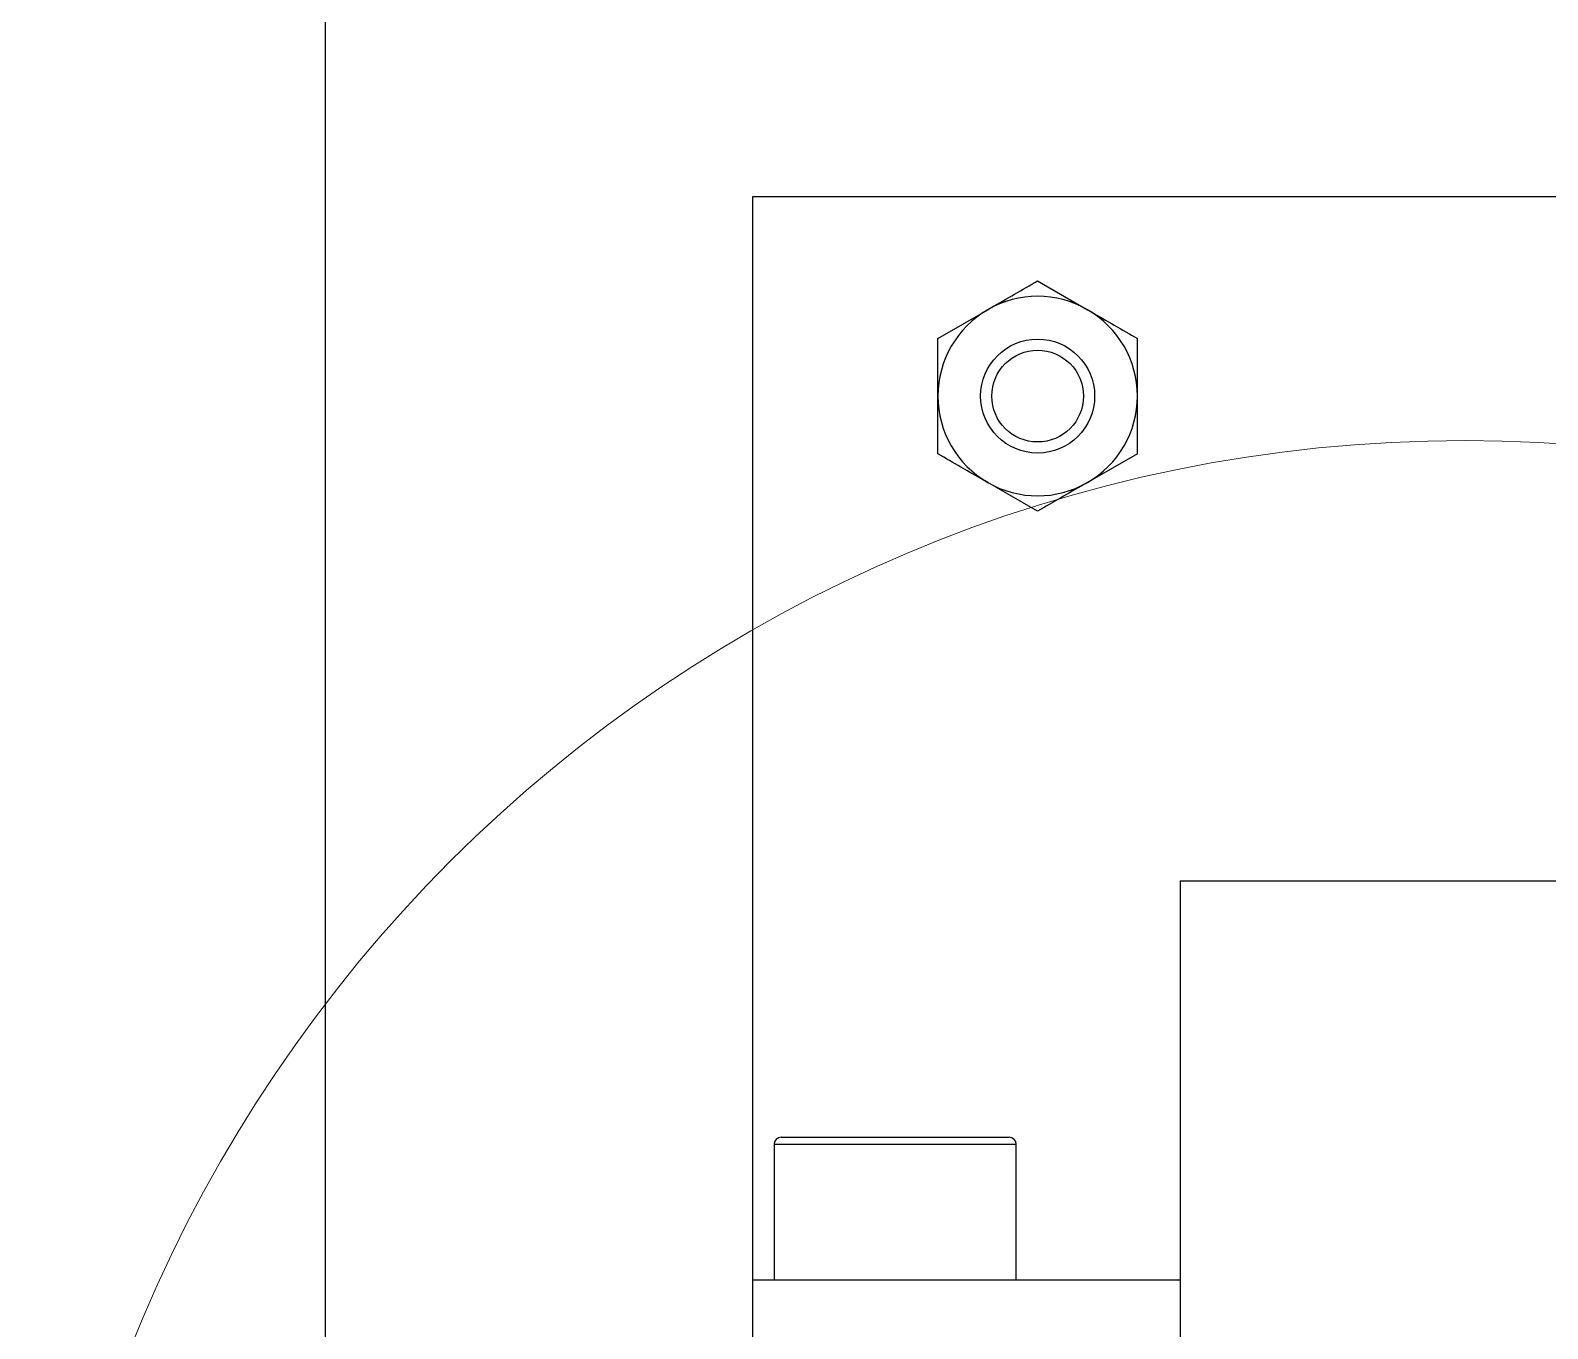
# Model space of a CAD drawing. Header units: millimetres. Extents: x -117 to 822, y -67 to 297.
# Drawn here: x 525.01 to 542.76, y 145.18 to 160.36 of the extents above; entities that cross this region are included whole.
import ezdxf

# ---------------------------------------------------------------- set-up
doc = ezdxf.new("R2010")
doc.units = ezdxf.units.MM

msp = doc.modelspace()

# ---------------------------------------------------------------- linework, layer by layer
at = {"color": 7, "linetype": 'Continuous', "lineweight": 25}
for p, q in [((528.4618, 145.0843), (528.4618, 169.4177)), ((533.4618, 158.4177), (553.4618, 158.4177)), ((533.4618, 145.751), (533.4618, 158.4177)), ((536.7951, 157.4315), (537.3785, 157.0947)), ((535.6285, 156.7579), (536.2118, 157.0947)), ((537.9618, 155.4107), (537.3785, 155.074)), ((536.7951, 154.7372), (536.2118, 155.074)), ((538.4618, 150.4177), (538.4618, 137.4177)), ((538.4618, 150.4177), (543.7951, 150.4177)), ((533.7951, 147.4177), (536.4618, 147.4177)), ((533.7118, 147.3343), (533.7118, 145.751)), ((536.5451, 145.751), (536.5451, 147.3343)), ((533.4618, 145.0843), (533.4618, 145.751)), ((533.4618, 145.751), (538.4618, 145.751))]:
    msp.add_line(p, q, dxfattribs=at)
at = {"color": 8, "linetype": 'Continuous', "lineweight": 25}
msp.add_line((536.5451, 147.3343), (533.7118, 147.3343), dxfattribs=at)
at = {"color": 7, "linetype": 'Continuous', "lineweight": 25}
for radius in [0.6667, 0.5367]:
    msp.add_circle((536.7951, 156.0843), radius, dxfattribs=at)
at = {"color": 7, "linetype": 'Continuous', "lineweight": 18}
msp.add_circle((541.7951, 138.7798), 16.7845, dxfattribs=at)
at = {"color": 7, "linetype": 'Continuous', "lineweight": 25}
for centre, radius, start, end in [((536.7951, 156.0843), 1.1667, 60, 120), ((536.7951, 156.0843), 1.1667, 120, 180), ((536.7951, 156.0843), 1.1667, 0, 60), ((536.7951, 156.0843), 1.1667, 180, 240), ((536.7951, 156.0843), 1.1667, 300, 0), ((536.7951, 156.0843), 1.1667, 240, 300), ((533.7951, 147.3343), 0.0833, 90, 180), ((536.4618, 147.3343), 0.0833, 0, 90)]:
    msp.add_arc(centre, radius, start, end, dxfattribs=at)
for points, knots in [([(536.2118, 157.0947), (536.2256, 157.1027), (536.4226, 157.2164), (536.6156, 157.3278), (536.7951, 157.4315)], [0, 0, 0, 0, 0.0701742, 1, 1, 1, 1]), ([(537.3785, 157.0947), (537.3923, 157.0867), (537.5893, 156.973), (537.7823, 156.8615), (537.9618, 156.7579)], [0, 0, 0, 0, 0.0701742, 1, 1, 1, 1]), ([(535.6285, 156.0843), (535.6285, 156.1456), (535.6285, 156.3736), (535.6285, 156.5955), (535.6285, 156.7579)], [0, 0, 0, 0, 0.2686336, 1, 1, 1, 1]), ([(537.9618, 156.0843), (537.9618, 156.1456), (537.9618, 156.3736), (537.9618, 156.5955), (537.9618, 156.7579)], [0, 0, 0, 0, 0.2686336, 1, 1, 1, 1]), ([(535.6285, 155.4107), (535.6285, 155.4673), (535.6285, 155.6868), (535.6285, 155.915), (535.6285, 156.0843)], [0, 0, 0, 0, 0.2575513, 1, 1, 1, 1]), ([(537.9618, 155.4107), (537.9618, 155.4673), (537.9618, 155.6868), (537.9618, 155.915), (537.9618, 156.0843)], [0, 0, 0, 0, 0.2575513, 1, 1, 1, 1]), ([(536.2118, 155.074), (536.198, 155.0819), (536.001, 155.1957), (535.808, 155.3071), (535.6285, 155.4107)], [0, 0, 0, 0, 0.0701742, 1, 1, 1, 1]), ([(537.3785, 155.074), (537.3646, 155.066), (537.1677, 154.9522), (536.9746, 154.8408), (536.7951, 154.7372)], [0, 0, 0, 0, 0.0701742, 1, 1, 1, 1])]:
    msp.add_open_spline(points, degree=3, knots=knots, dxfattribs=at)

doc.saveas('drawing.dxf')
